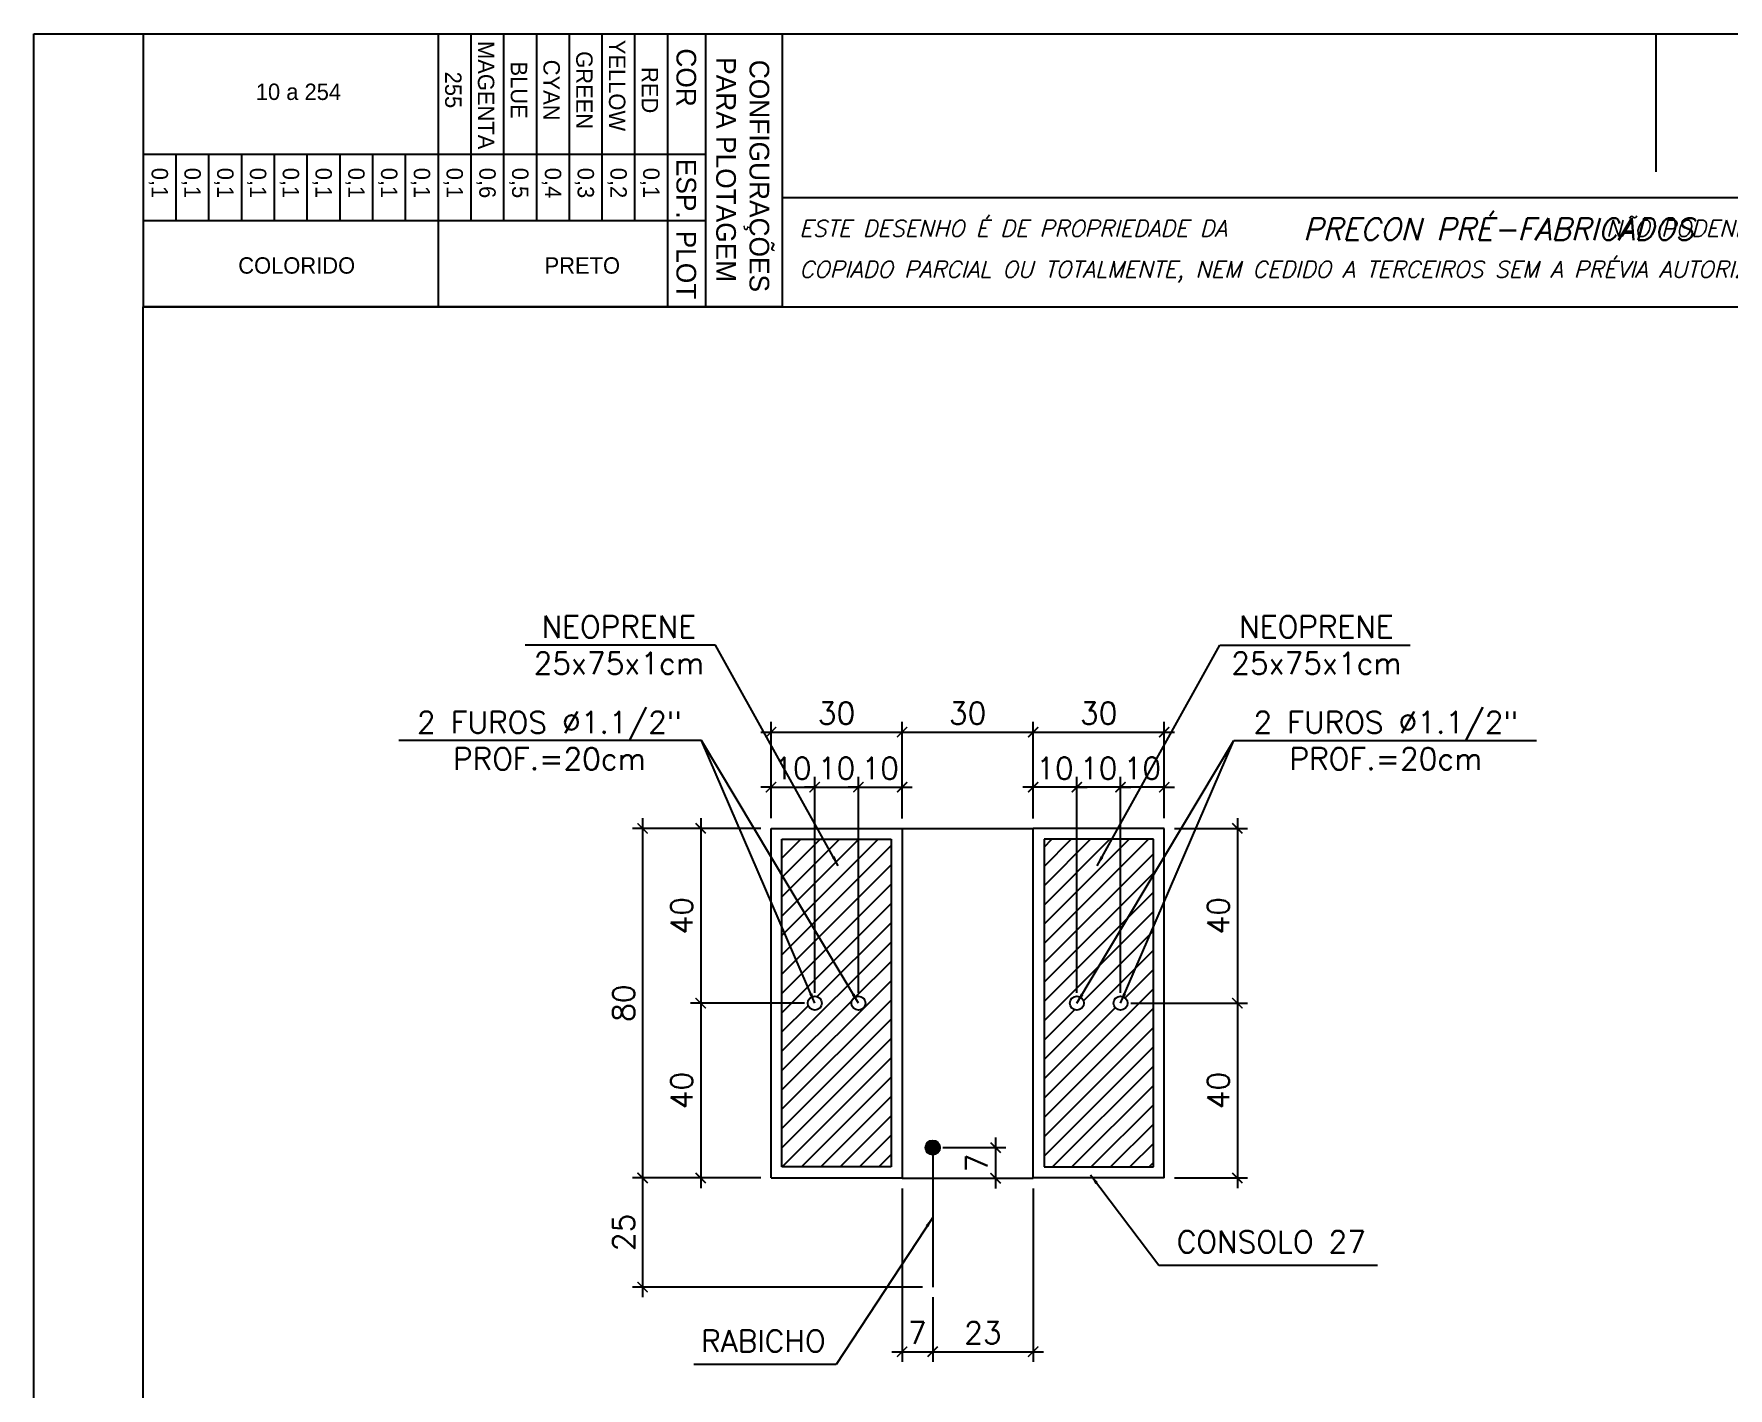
# Model space of a CAD drawing. Header units: centimetres. Extents: x 1658 to 14396, y 8294 to 11444.
# Drawn here: x 4286 to 5449, y 10514 to 11444 of the extents above; entities that cross this region are included whole.
import ezdxf
from ezdxf.enums import TextEntityAlignment as Align

# ---------------------------------------------------------------- set-up
doc = ezdxf.new("R2010")
doc.units = ezdxf.units.CM
doc.header["$LTSCALE"] = 50
doc.header["$MEASUREMENT"] = 0
doc.header["$PDMODE"] = 67
for name, color, linetype in [('COTAS-PRECON', 1, 'Continuous'), ('FORMATO-PRECON', 2, 'Continuous'), ('HACHURAS-PRECON', 1, 'Continuous'), ('LINHA-01-PRECON', 1, 'Continuous'), ('LINHA-02-PRECON', 2, 'Continuous'), ('LINHA-03-PRECON', 3, 'Continuous'), ('LINHA-04-PRECON', 4, 'Continuous'), ('TEXTO-35-PRECON', 5, 'Continuous'), ('填充', 7, 'Continuous')]:
    doc.layers.add(name, color=color, linetype=linetype)
doc.styles.add('R060', font='ACENT.shx', dxfattribs={"height": 75})
doc.styles.add('ROMANS', font='ROMANS.SHX', dxfattribs={"oblique": 15, "height": 3})
doc.styles.get("Standard").update_dxf_attribs({"font": 'romans.shx'})
doc.dimstyles.new('ESC75-25', dxfattribs={"dimscale": 0, "dimtxt": 15, "dimasz": 7, "dimexe": 7, "dimexo": 7, "dimgap": 5.5, "dimtad": 1, "dimdec": 1, "dimlfac": 0.333333, "dimdsep": 46, "dimtxsty": 'Standard', "dimblk": 'ARCHTICK', "dimcen": 0.1, "dimdle": 7, "dimclrd": 256, "dimclre": 256, "dimclrt": 2, "dimadec": 0, "dimazin": 0, "dimtfac": 1, "dimtdec": 1, "dimtix": 1, "dimtmove": 2, "dimatfit": 3, "dimfxl": 1, "dimarcsym": 0})
doc.dimstyles.new('ESC75-75', dxfattribs={"dimscale": 0, "dimtxt": 15, "dimasz": 7, "dimexe": 7, "dimexo": 7, "dimgap": 5.5, "dimtad": 1, "dimdec": 1, "dimdsep": 46, "dimtxsty": 'Standard', "dimblk": 'ARCHTICK', "dimcen": 0.1, "dimdle": 7, "dimclrd": 256, "dimclre": 256, "dimclrt": 2, "dimadec": 0, "dimazin": 0, "dimtfac": 1, "dimtdec": 1, "dimtix": 1, "dimtmove": 2, "dimatfit": 3, "dimfxl": 1, "dimarcsym": 0})
pattern_1 = [(45, (7044.361, 10961.664), (-6.629126, 6.629126), [])]

# ---------------------------------------------------------------- blocks, each defined once
blk = doc.blocks.new('A$C0AF02B9D')
at = {"layer": 'FORMATO-PRECON', "color": 1}
for p, q in [((0, 585), (250, 585)), ((0, 0), (0, 585)), ((250, 585), (250, 0)), ((0, 480), (250, 480)), ((0, 450), (170.7, 450)), ((0, 420), (170.7, 420)), ((0, 390), (170.7, 390)), ((0, 360), (170.7, 360)), ((0, 330), (170.7, 330)), ((0, 300), (170.7, 300)), ((110.1, 240), (170.7, 240)), ((110.1, 210), (170.7, 210)), ((110.1, 180), (170.7, 180)), ((110.1, 150), (170.7, 150)), ((110.1, 150), (170.7, 150)), ((110.1, 120), (170.7, 120)), ((110.1, 120), (170.7, 120)), ((110.1, 90), (170.7, 90)), ((110.1, 90), (170.7, 90)), ((110.1, 60), (170.7, 60)), ((110.1, 60), (170.7, 60)), ((110.1, 30), (170.7, 30)), ((110.1, 30), (170.7, 30)), ((0, 0), (250, 0)), ((110.1, 0), (170.7, 0)), ((110.1, 0), (170.7, 0)), ((110.1, 0), (170.7, 0))]:
    blk.add_line(p, q, dxfattribs=at)
at = {"layer": 'FORMATO-PRECON'}
for p, q in [((0, 515), (250, 515)), ((110.1, 0), (110.1, 515)), ((170.7, 0), (170.7, 515)), ((0, 270), (250, 270))]:
    blk.add_line(p, q, dxfattribs=at)
at = {"layer": 'FORMATO-PRECON', "style": 'R060'}
for s, p in [('CONFIGURAÇÕES ', (133.4, 563.9)), ('PARA PLOTAGEM', (124.3, 533.7)), ('COR', (40, 497.3)), ('ESP.', (141.8, 497.3)), ('PLOT', (211.6, 497.3))]:
    blk.add_text(s, height=18, dxfattribs=at).set_placement(p, align=Align.MIDDLE)
at = {"layer": 'FORMATO-PRECON', "color": 1, "style": 'R060'}
for s, p in [('RED', (51.5, 464)), ('0,1', (136.5, 464)), ('YELLOW', (47.2, 434)), ('0,2', (136.5, 434)), ('GREEN', (51.5, 404)), ('0,3', (136.5, 404)), ('CYAN', (51.5, 374)), ('0,4', (136.5, 374)), ('BLUE', (51.5, 344)), ('0,5', (136.5, 344)), ('MAGENTA', (56.1, 314)), ('0,6', (136.5, 314)), ('255', (51.3, 284)), ('0,1', (136.5, 284)), ('0,1', (136.5, 254)), ('0,1', (136.5, 224)), ('0,1', (136.5, 194)), ('0,1', (136.5, 164)), ('0,1', (136.5, 134)), ('0,1', (136.5, 104)), ('0,1', (136.5, 74)), ('0,1', (136.5, 44)), ('0,1', (136.5, 14))]:
    blk.add_text(s, height=15, dxfattribs=at).set_placement(p, align=Align.MIDDLE)
for s, p in [('PRETO', (212, 402.1)), ('COLORIDO', (212, 140.6)), ('10 a 254', (53, 142.2))]:
    blk.add_text(s, height=15, rotation=90, dxfattribs=at).set_placement(p, align=Align.MIDDLE)
blk = doc.blocks.new('A$C432D58B7')
at = {"layer": 'LINHA-01-PRECON'}
blk.add_blockref('A$C0AF02B9D', (0, 0), dxfattribs=at)
blk = doc.blocks.new('A$C550964AD')
at = {"layer": 'LINHA-01-PRECON'}
blk.add_blockref('A$C432D58B7', (0, 0), dxfattribs=at)
blk = doc.blocks.new('A$C2E607E54')
at = {"layer": 'FORMATO-PRECON', "color": 6}
blk.add_line((1835, 4050), (685, 4050), dxfattribs=at)
at = {"layer": 'FORMATO-PRECON'}
for points in [[(0, 4200), (2970, 4200), (2970, 0), (0, 0)], [(685, 3950), (1835, 3950), (1835, 4050), (685, 4050)]]:
    blk.add_lwpolyline(points, close=True, dxfattribs=at)
blk.add_lwpolyline([(1485, 4200), (1485, 4073.6)], dxfattribs=at)
at = {"layer": 'FORMATO-PRECON', "color": 6}
blk.add_lwpolyline([(100, 3950), (2870, 3950), (2870, 100), (100, 100)], close=True, dxfattribs=at)
at = {"layer": 'TEXTO-35-PRECON', "rotation": 270}
blk.add_blockref('A$C550964AD', (100, 4200), dxfattribs=at)
at = {"layer": 'FORMATO-PRECON', "style": 'ROMANS', "oblique": 15}
for s, p in [('ESTE DESENHO É DE PROPRIEDADE DA                            NÃO PODENDO SER', (700.8, 4014.4)), ('COPIADO PARCIAL OU TOTALMENTE, NEM CEDIDO A TERCEIROS SEM A PRÉVIA AUTORIZAÇÃO.', (700.8, 3977))]:
    blk.add_text(s, height=15, dxfattribs=at).set_placement(p)
at = {"layer": 'FORMATO-PRECON', "color": 3, "style": 'ROMANS', "oblique": 15}
blk.add_text('PRECON PRÉ-FABRICADOS', height=20, dxfattribs=at).set_placement((1162, 4011.3))
blk = doc.blocks.new('_ArchTick')
at = {"color": 0, "linetype": 'ByBlock', "const_width": 0.15}
blk.add_lwpolyline([(-0.5, -0.5), (0.5, 0.5)], dxfattribs=at)
blk = doc.blocks.new('*D268')
at = {"layer": 'Defpoints', "color": 0, "transparency": 16777216}
for p in [(4882, 10964.5), (4792, 10898.4), (4882, 10898.2)]:
    blk.add_point(p, dxfattribs=at)
at = {"layer": 'LINHA-01-PRECON', "lineweight": -2, "transparency": 16777216}
for p, q in [((4792, 10905.4), (4792, 10971.5)), ((4882, 10905.2), (4882, 10971.5)), ((4785, 10964.5), (4889, 10964.5))]:
    blk.add_line(p, q, dxfattribs=at)
at = {"layer": 'LINHA-01-PRECON', "lineweight": -2, "transparency": 16777216, "xscale": 7, "yscale": 7, "zscale": 7, "rotation": 180}
blk.add_blockref('_ArchTick', (4792, 10964.5), dxfattribs=at)
at = {"layer": 'LINHA-01-PRECON', "lineweight": -2, "transparency": 16777216, "xscale": 7, "yscale": 7, "zscale": 7}
blk.add_blockref('_ArchTick', (4882, 10964.5), dxfattribs=at)
at = {"layer": 'LINHA-01-PRECON', "color": 2, "transparency": 16777216, "insert": (4837, 10977.5), "char_height": 15, "attachment_point": 5}
blk.add_mtext('30', dxfattribs=at)
blk = doc.blocks.new('*D269')
at = {"layer": 'Defpoints', "color": 0, "transparency": 16777216}
for p in [(4972, 10964.5), (4882, 10898.2), (4972, 10898.4)]:
    blk.add_point(p, dxfattribs=at)
at = {"layer": 'LINHA-01-PRECON', "lineweight": -2, "transparency": 16777216}
for p, q in [((4882, 10905.2), (4882, 10971.5)), ((4972, 10905.4), (4972, 10971.5)), ((4875, 10964.5), (4979, 10964.5))]:
    blk.add_line(p, q, dxfattribs=at)
at = {"layer": 'LINHA-01-PRECON', "lineweight": -2, "transparency": 16777216, "xscale": 7, "yscale": 7, "zscale": 7, "rotation": 180}
blk.add_blockref('_ArchTick', (4882, 10964.5), dxfattribs=at)
at = {"layer": 'LINHA-01-PRECON', "lineweight": -2, "transparency": 16777216, "xscale": 7, "yscale": 7, "zscale": 7}
blk.add_blockref('_ArchTick', (4972, 10964.5), dxfattribs=at)
at = {"layer": 'LINHA-01-PRECON', "color": 2, "transparency": 16777216, "insert": (4927, 10977.5), "char_height": 15, "attachment_point": 5}
blk.add_mtext('30', dxfattribs=at)
blk = doc.blocks.new('*D270')
at = {"layer": 'Defpoints', "color": 0, "transparency": 16777216}
for p in [(5062, 10964.5), (4972, 10898.4), (5062, 10898.4)]:
    blk.add_point(p, dxfattribs=at)
at = {"layer": 'LINHA-01-PRECON', "lineweight": -2, "transparency": 16777216}
for p, q in [((4972, 10905.4), (4972, 10971.5)), ((5062, 10905.4), (5062, 10971.5)), ((4965, 10964.5), (5069, 10964.5))]:
    blk.add_line(p, q, dxfattribs=at)
at = {"layer": 'LINHA-01-PRECON', "lineweight": -2, "transparency": 16777216, "xscale": 7, "yscale": 7, "zscale": 7, "rotation": 180}
blk.add_blockref('_ArchTick', (4972, 10964.5), dxfattribs=at)
at = {"layer": 'LINHA-01-PRECON', "lineweight": -2, "transparency": 16777216, "xscale": 7, "yscale": 7, "zscale": 7}
blk.add_blockref('_ArchTick', (5062, 10964.5), dxfattribs=at)
at = {"layer": 'LINHA-01-PRECON', "color": 2, "transparency": 16777216, "insert": (5017, 10977.5), "char_height": 15, "attachment_point": 5}
blk.add_mtext('30', dxfattribs=at)
blk = doc.blocks.new('*D271')
at = {"layer": 'Defpoints', "color": 0, "transparency": 16777216}
for p in [(4822, 10926.7), (4792, 10898.4), (4822, 10778.4)]:
    blk.add_point(p, dxfattribs=at)
at = {"layer": 'LINHA-01-PRECON', "lineweight": -2, "transparency": 16777216}
for p, q in [((4792, 10926.7), (4785, 10926.7)), ((4792, 10905.4), (4792, 10933.7)), ((4792, 10926.7), (4822, 10926.7)), ((4822, 10785.4), (4822, 10933.7)), ((4822, 10926.7), (4829, 10926.7))]:
    blk.add_line(p, q, dxfattribs=at)
at = {"layer": 'LINHA-01-PRECON', "lineweight": -2, "transparency": 16777216, "xscale": 7, "yscale": 7, "zscale": 7}
blk.add_blockref('_ArchTick', (4792, 10926.7), dxfattribs=at)
at = {"layer": 'LINHA-01-PRECON', "lineweight": -2, "transparency": 16777216, "xscale": 7, "yscale": 7, "zscale": 7, "rotation": 180}
blk.add_blockref('_ArchTick', (4822, 10926.7), dxfattribs=at)
at = {"layer": 'LINHA-01-PRECON', "color": 2, "transparency": 16777216, "insert": (4807, 10939.7), "char_height": 15, "attachment_point": 5}
blk.add_mtext('10', dxfattribs=at)
blk = doc.blocks.new('*D272')
at = {"layer": 'Defpoints', "color": 0, "transparency": 16777216}
for p in [(4852, 10926.7), (4822, 10778.4), (4852, 10778.4)]:
    blk.add_point(p, dxfattribs=at)
at = {"layer": 'LINHA-01-PRECON', "lineweight": -2, "transparency": 16777216}
for p, q in [((4822, 10926.7), (4815, 10926.7)), ((4822, 10785.4), (4822, 10933.7)), ((4822, 10926.7), (4852, 10926.7)), ((4852, 10785.4), (4852, 10933.7)), ((4852, 10926.7), (4859, 10926.7))]:
    blk.add_line(p, q, dxfattribs=at)
at = {"layer": 'LINHA-01-PRECON', "lineweight": -2, "transparency": 16777216, "xscale": 7, "yscale": 7, "zscale": 7}
blk.add_blockref('_ArchTick', (4822, 10926.7), dxfattribs=at)
at = {"layer": 'LINHA-01-PRECON', "lineweight": -2, "transparency": 16777216, "xscale": 7, "yscale": 7, "zscale": 7, "rotation": 180}
blk.add_blockref('_ArchTick', (4852, 10926.7), dxfattribs=at)
at = {"layer": 'LINHA-01-PRECON', "color": 2, "transparency": 16777216, "insert": (4837, 10939.7), "char_height": 15, "attachment_point": 5}
blk.add_mtext('10', dxfattribs=at)
blk = doc.blocks.new('*D273')
at = {"layer": 'Defpoints', "color": 0, "transparency": 16777216}
for p in [(4882, 10926.7), (4882, 10898.2), (4852, 10778.4)]:
    blk.add_point(p, dxfattribs=at)
at = {"layer": 'LINHA-01-PRECON', "lineweight": -2, "transparency": 16777216}
for p, q in [((4852, 10926.7), (4845, 10926.7)), ((4852, 10785.4), (4852, 10933.7)), ((4852, 10926.7), (4882, 10926.7)), ((4882, 10905.2), (4882, 10933.7)), ((4882, 10926.7), (4889, 10926.7))]:
    blk.add_line(p, q, dxfattribs=at)
at = {"layer": 'LINHA-01-PRECON', "lineweight": -2, "transparency": 16777216, "xscale": 7, "yscale": 7, "zscale": 7}
blk.add_blockref('_ArchTick', (4852, 10926.7), dxfattribs=at)
at = {"layer": 'LINHA-01-PRECON', "lineweight": -2, "transparency": 16777216, "xscale": 7, "yscale": 7, "zscale": 7, "rotation": 180}
blk.add_blockref('_ArchTick', (4882, 10926.7), dxfattribs=at)
at = {"layer": 'LINHA-01-PRECON', "color": 2, "transparency": 16777216, "insert": (4867, 10939.7), "char_height": 15, "attachment_point": 5}
blk.add_mtext('10', dxfattribs=at)
blk = doc.blocks.new('*D274')
at = {"layer": 'Defpoints', "color": 0, "transparency": 16777216}
for p in [(5032, 10926.7), (5062, 10898.4), (5032, 10778.4)]:
    blk.add_point(p, dxfattribs=at)
at = {"layer": 'LINHA-01-PRECON', "lineweight": -2, "transparency": 16777216}
for p, q in [((5032, 10926.7), (5025, 10926.7)), ((5032, 10785.4), (5032, 10933.7)), ((5062, 10926.7), (5032, 10926.7)), ((5062, 10905.4), (5062, 10933.7)), ((5062, 10926.7), (5069, 10926.7))]:
    blk.add_line(p, q, dxfattribs=at)
at = {"layer": 'LINHA-01-PRECON', "lineweight": -2, "transparency": 16777216, "xscale": 7, "yscale": 7, "zscale": 7}
blk.add_blockref('_ArchTick', (5032, 10926.7), dxfattribs=at)
at = {"layer": 'LINHA-01-PRECON', "lineweight": -2, "transparency": 16777216, "xscale": 7, "yscale": 7, "zscale": 7, "rotation": 180}
blk.add_blockref('_ArchTick', (5062, 10926.7), dxfattribs=at)
at = {"layer": 'LINHA-01-PRECON', "color": 2, "transparency": 16777216, "insert": (5047, 10939.7), "char_height": 15, "attachment_point": 5}
blk.add_mtext('10', dxfattribs=at)
blk = doc.blocks.new('*D275')
at = {"layer": 'Defpoints', "color": 0, "transparency": 16777216}
for p in [(5002, 10926.7), (5002, 10778.4), (5032, 10778.4)]:
    blk.add_point(p, dxfattribs=at)
at = {"layer": 'LINHA-01-PRECON', "lineweight": -2, "transparency": 16777216}
for p, q in [((5002, 10926.7), (4995, 10926.7)), ((5002, 10785.4), (5002, 10933.7)), ((5032, 10926.7), (5002, 10926.7)), ((5032, 10785.4), (5032, 10933.7)), ((5032, 10926.7), (5039, 10926.7))]:
    blk.add_line(p, q, dxfattribs=at)
at = {"layer": 'LINHA-01-PRECON', "lineweight": -2, "transparency": 16777216, "xscale": 7, "yscale": 7, "zscale": 7}
blk.add_blockref('_ArchTick', (5002, 10926.7), dxfattribs=at)
at = {"layer": 'LINHA-01-PRECON', "lineweight": -2, "transparency": 16777216, "xscale": 7, "yscale": 7, "zscale": 7, "rotation": 180}
blk.add_blockref('_ArchTick', (5032, 10926.7), dxfattribs=at)
at = {"layer": 'LINHA-01-PRECON', "color": 2, "transparency": 16777216, "insert": (5017, 10939.7), "char_height": 15, "attachment_point": 5}
blk.add_mtext('10', dxfattribs=at)
blk = doc.blocks.new('*D276')
at = {"layer": 'Defpoints', "color": 0, "transparency": 16777216}
for p in [(4972, 10926.7), (4972, 10898.2), (5002, 10778.4)]:
    blk.add_point(p, dxfattribs=at)
at = {"layer": 'LINHA-01-PRECON', "lineweight": -2, "transparency": 16777216}
for p, q in [((4972, 10926.7), (4965, 10926.7)), ((4972, 10905.2), (4972, 10933.7)), ((5002, 10926.7), (4972, 10926.7)), ((5002, 10785.4), (5002, 10933.7)), ((5002, 10926.7), (5009, 10926.7))]:
    blk.add_line(p, q, dxfattribs=at)
at = {"layer": 'LINHA-01-PRECON', "lineweight": -2, "transparency": 16777216, "xscale": 7, "yscale": 7, "zscale": 7}
blk.add_blockref('_ArchTick', (4972, 10926.7), dxfattribs=at)
at = {"layer": 'LINHA-01-PRECON', "lineweight": -2, "transparency": 16777216, "xscale": 7, "yscale": 7, "zscale": 7, "rotation": 180}
blk.add_blockref('_ArchTick', (5002, 10926.7), dxfattribs=at)
at = {"layer": 'LINHA-01-PRECON', "color": 2, "transparency": 16777216, "insert": (4987, 10939.7), "char_height": 15, "attachment_point": 5}
blk.add_mtext('10', dxfattribs=at)
blk = doc.blocks.new('*D277')
at = {"layer": 'Defpoints', "color": 0, "transparency": 16777216}
for p in [(4792, 10898.4), (4743.7, 10778.4), (4822, 10778.4)]:
    blk.add_point(p, dxfattribs=at)
at = {"layer": 'LINHA-01-PRECON', "lineweight": -2, "transparency": 16777216}
for p, q in [((4743.7, 10905.4), (4743.7, 10771.4)), ((4785, 10898.4), (4736.7, 10898.4)), ((4815, 10778.4), (4736.7, 10778.4))]:
    blk.add_line(p, q, dxfattribs=at)
at = {"layer": 'LINHA-01-PRECON', "lineweight": -2, "transparency": 16777216, "xscale": 7, "yscale": 7, "zscale": 7}
for p, rotation in [((4743.7, 10898.4), 90), ((4743.7, 10778.4), 270)]:
    blk.add_blockref('_ArchTick', p, dxfattribs=dict(at, rotation=rotation))
at = {"layer": 'LINHA-01-PRECON', "color": 2, "transparency": 16777216, "insert": (4730.7, 10838.4), "char_height": 15, "attachment_point": 5, "rotation": 90}
blk.add_mtext('40', dxfattribs=at)
blk = doc.blocks.new('*D278')
at = {"layer": 'Defpoints', "color": 0, "transparency": 16777216}
for p in [(4822, 10778.4), (4743.7, 10658.4), (4792, 10658.4)]:
    blk.add_point(p, dxfattribs=at)
at = {"layer": 'LINHA-01-PRECON', "lineweight": -2, "transparency": 16777216}
for p, q in [((4743.7, 10785.4), (4743.7, 10651.4)), ((4815, 10778.4), (4736.7, 10778.4)), ((4785, 10658.4), (4736.7, 10658.4))]:
    blk.add_line(p, q, dxfattribs=at)
at = {"layer": 'LINHA-01-PRECON', "lineweight": -2, "transparency": 16777216, "xscale": 7, "yscale": 7, "zscale": 7}
for p, rotation in [((4743.7, 10778.4), 90), ((4743.7, 10658.4), 270)]:
    blk.add_blockref('_ArchTick', p, dxfattribs=dict(at, rotation=rotation))
at = {"layer": 'LINHA-01-PRECON', "color": 2, "transparency": 16777216, "insert": (4730.7, 10718.4), "char_height": 15, "attachment_point": 5, "rotation": 90}
blk.add_mtext('40', dxfattribs=at)
blk = doc.blocks.new('*D279')
at = {"layer": 'Defpoints', "color": 0, "transparency": 16777216}
for p in [(4792, 10898.4), (4703.8, 10658.4), (4792, 10658.4)]:
    blk.add_point(p, dxfattribs=at)
at = {"layer": 'LINHA-01-PRECON', "lineweight": -2, "transparency": 16777216}
for p, q in [((4703.8, 10905.4), (4703.8, 10651.4)), ((4785, 10898.4), (4696.8, 10898.4)), ((4785, 10658.4), (4696.8, 10658.4))]:
    blk.add_line(p, q, dxfattribs=at)
at = {"layer": 'LINHA-01-PRECON', "lineweight": -2, "transparency": 16777216, "xscale": 7, "yscale": 7, "zscale": 7}
for p, rotation in [((4703.8, 10898.4), 90), ((4703.8, 10658.4), 270)]:
    blk.add_blockref('_ArchTick', p, dxfattribs=dict(at, rotation=rotation))
at = {"layer": 'LINHA-01-PRECON', "color": 2, "transparency": 16777216, "insert": (4690.8, 10778.4), "char_height": 15, "attachment_point": 5, "rotation": 90}
blk.add_mtext('80', dxfattribs=at)
blk = doc.blocks.new('*D280')
at = {"layer": 'Defpoints', "color": 0, "transparency": 16777216}
for p in [(5062, 10898.4), (5032, 10778.4), (5112.2, 10778.4)]:
    blk.add_point(p, dxfattribs=at)
at = {"layer": 'LINHA-01-PRECON', "lineweight": -2, "transparency": 16777216}
for p, q in [((5112.2, 10905.4), (5112.2, 10771.4)), ((5069, 10898.4), (5119.2, 10898.4)), ((5039, 10778.4), (5119.2, 10778.4))]:
    blk.add_line(p, q, dxfattribs=at)
at = {"layer": 'LINHA-01-PRECON', "lineweight": -2, "transparency": 16777216, "xscale": 7, "yscale": 7, "zscale": 7}
for p, rotation in [((5112.2, 10898.4), 90), ((5112.2, 10778.4), 270)]:
    blk.add_blockref('_ArchTick', p, dxfattribs=dict(at, rotation=rotation))
at = {"layer": 'LINHA-01-PRECON', "color": 2, "transparency": 16777216, "insert": (5099.2, 10838.4), "char_height": 15, "attachment_point": 5, "rotation": 90}
blk.add_mtext('40', dxfattribs=at)
blk = doc.blocks.new('*D281')
at = {"layer": 'Defpoints', "color": 0, "transparency": 16777216}
for p in [(5032, 10778.4), (5062, 10658.4), (5112.2, 10658.4)]:
    blk.add_point(p, dxfattribs=at)
at = {"layer": 'LINHA-01-PRECON', "lineweight": -2, "transparency": 16777216}
for p, q in [((5112.2, 10785.4), (5112.2, 10651.4)), ((5039, 10778.4), (5119.2, 10778.4)), ((5069, 10658.4), (5119.2, 10658.4))]:
    blk.add_line(p, q, dxfattribs=at)
at = {"layer": 'LINHA-01-PRECON', "lineweight": -2, "transparency": 16777216, "xscale": 7, "yscale": 7, "zscale": 7}
for p, rotation in [((5112.2, 10778.4), 90), ((5112.2, 10658.4), 270)]:
    blk.add_blockref('_ArchTick', p, dxfattribs=dict(at, rotation=rotation))
at = {"layer": 'LINHA-01-PRECON', "color": 2, "transparency": 16777216, "insert": (5099.2, 10718.4), "char_height": 15, "attachment_point": 5, "rotation": 90}
blk.add_mtext('40', dxfattribs=at)
blk = doc.blocks.new('*D283')
at = {"layer": 'Defpoints', "color": 0, "transparency": 16777216}
for p in [(4792, 10658.4), (4703.8, 10583.5), (4903, 10583.5)]:
    blk.add_point(p, dxfattribs=at)
at = {"layer": 'LINHA-01-PRECON', "lineweight": -2, "transparency": 16777216}
for p, q in [((4785, 10658.4), (4696.8, 10658.4)), ((4703.8, 10665.4), (4703.8, 10576.5)), ((4896, 10583.5), (4696.8, 10583.5))]:
    blk.add_line(p, q, dxfattribs=at)
at = {"layer": 'LINHA-01-PRECON', "lineweight": -2, "transparency": 16777216, "xscale": 7, "yscale": 7, "zscale": 7}
for p, rotation in [((4703.8, 10658.4), 90), ((4703.8, 10583.5), 270)]:
    blk.add_blockref('_ArchTick', p, dxfattribs=dict(at, rotation=rotation))
at = {"layer": 'LINHA-01-PRECON', "color": 2, "transparency": 16777216, "insert": (4690.8, 10621), "char_height": 15, "attachment_point": 5, "rotation": 90}
blk.add_mtext('25', dxfattribs=at)
blk = doc.blocks.new('*D284')
at = {"layer": 'Defpoints', "color": 0, "transparency": 16777216}
for p in [(4882, 10658.2), (4903, 10583.5), (4903, 10539.1)]:
    blk.add_point(p, dxfattribs=at)
at = {"layer": 'LINHA-01-PRECON', "lineweight": -2, "transparency": 16777216}
for p, q in [((4882, 10651.2), (4882, 10532.1)), ((4903, 10576.5), (4903, 10532.1)), ((4875, 10539.1), (4910, 10539.1))]:
    blk.add_line(p, q, dxfattribs=at)
at = {"layer": 'LINHA-01-PRECON', "lineweight": -2, "transparency": 16777216, "xscale": 7, "yscale": 7, "zscale": 7, "rotation": 180}
blk.add_blockref('_ArchTick', (4882, 10539.1), dxfattribs=at)
at = {"layer": 'LINHA-01-PRECON', "lineweight": -2, "transparency": 16777216, "xscale": 7, "yscale": 7, "zscale": 7}
blk.add_blockref('_ArchTick', (4903, 10539.1), dxfattribs=at)
at = {"layer": 'LINHA-01-PRECON', "color": 2, "transparency": 16777216, "insert": (4892.5, 10552.1), "char_height": 15, "attachment_point": 5}
blk.add_mtext('7', dxfattribs=at)
blk = doc.blocks.new('*D285')
at = {"layer": 'Defpoints', "color": 0, "transparency": 16777216}
for p in [(4972, 10658.2), (4903, 10583.5), (4972, 10539.1)]:
    blk.add_point(p, dxfattribs=at)
at = {"layer": 'LINHA-01-PRECON', "lineweight": -2, "transparency": 16777216}
for p, q in [((4972, 10651.2), (4972, 10532.1)), ((4903, 10576.5), (4903, 10532.1)), ((4896, 10539.1), (4979, 10539.1))]:
    blk.add_line(p, q, dxfattribs=at)
at = {"layer": 'LINHA-01-PRECON', "lineweight": -2, "transparency": 16777216, "xscale": 7, "yscale": 7, "zscale": 7, "rotation": 180}
blk.add_blockref('_ArchTick', (4903, 10539.1), dxfattribs=at)
at = {"layer": 'LINHA-01-PRECON', "lineweight": -2, "transparency": 16777216, "xscale": 7, "yscale": 7, "zscale": 7}
blk.add_blockref('_ArchTick', (4972, 10539.1), dxfattribs=at)
at = {"layer": 'LINHA-01-PRECON', "color": 2, "transparency": 16777216, "insert": (4937.5, 10552.1), "char_height": 15, "attachment_point": 5}
blk.add_mtext('23', dxfattribs=at)
blk = doc.blocks.new('*D282')
at = {"layer": 'Defpoints', "color": 0, "transparency": 16777216}
for p in [(4903, 10679.2), (4946.2, 10658.2), (4946.2, 10658.2)]:
    blk.add_point(p, dxfattribs=at)
at = {"layer": 'LINHA-01-PRECON', "lineweight": -2, "transparency": 16777216}
for p, q in [((4946.2, 10686.2), (4946.2, 10651.2)), ((4910, 10679.2), (4953.2, 10679.2))]:
    blk.add_line(p, q, dxfattribs=at)
at = {"layer": 'LINHA-01-PRECON', "lineweight": -2, "transparency": 16777216, "xscale": 7, "yscale": 7, "zscale": 7}
for p, rotation in [((4946.2, 10679.2), 90), ((4946.2, 10658.2), 270)]:
    blk.add_blockref('_ArchTick', p, dxfattribs=dict(at, rotation=rotation))
at = {"layer": 'LINHA-01-PRECON', "color": 2, "transparency": 16777216, "insert": (4933.2, 10668.7), "char_height": 15, "attachment_point": 5, "rotation": 90}
blk.add_mtext('7', dxfattribs=at)

msp = doc.modelspace()

# ---------------------------------------------------------------- hatches: boundary and pattern name
at = {"layer": 'LINHA-04-PRECON'}
h = msp.add_hatch(color=256, dxfattribs=at)
h.dxf.hatch_style = 1
edge = h.paths.add_edge_path()
edge.add_arc((4903.03, 10679.21), 4.95, 0, 360)
at = {"layer": '填充'}
h = msp.add_hatch(dxfattribs=at)
h.set_pattern_fill('ANSI31', color=1, scale=75)
h.set_pattern_definition(pattern_1)
h.paths.add_polyline_path([(4874.53, 10890.91), (4799.53, 10890.91), (4799.53, 10665.91), (4874.53, 10665.91)])
h.paths.add_polyline_path([(4856.83, 10778.41, -1), (4847.23, 10778.41, -1)], flags=16)
h.paths.add_polyline_path([(4826.83, 10778.41, -1), (4817.23, 10778.41, -1)], flags=16)
h = msp.add_hatch(dxfattribs=at)
h.set_pattern_fill('ANSI31', color=1, scale=75)
h.set_pattern_definition(pattern_1)
h.paths.add_polyline_path([(4979.53, 10665.91), (5054.53, 10665.91), (5054.53, 10890.91), (4979.53, 10890.91)])
h.paths.add_polyline_path([(5006.83, 10778.41, -1), (4997.23, 10778.41, -1)], flags=16)
h.paths.add_polyline_path([(5036.83, 10778.41, -1), (5027.23, 10778.41, -1)], flags=16)

# ---------------------------------------------------------------- linework, layer by layer
at = {"layer": 'LINHA-02-PRECON'}
for p, q in [((4792.03, 10898.41), (4882.03, 10898.41)), ((4792.03, 10658.41), (4792.03, 10898.41)), ((4799.53, 10890.91), (4874.53, 10890.91)), ((4799.53, 10665.91), (4799.53, 10890.91)), ((4874.53, 10890.91), (4874.53, 10665.91)), ((5062.03, 10898.41), (4972.03, 10898.41)), ((4979.53, 10890.91), (4979.53, 10665.91)), ((5054.53, 10890.91), (4979.53, 10890.91)), ((5054.53, 10665.91), (5054.53, 10890.91)), ((5062.03, 10658.41), (5062.03, 10898.41)), ((4792.03, 10658.41), (4882.03, 10658.41)), ((4874.53, 10665.91), (4799.53, 10665.91)), ((5062.03, 10658.41), (4972.03, 10658.41)), ((4979.53, 10665.91), (5054.53, 10665.91))]:
    msp.add_line(p, q, dxfattribs=at)
for centre in [(4822.03, 10778.41), (4852.03, 10778.41), (5002.03, 10778.41), (5032.03, 10778.41)]:
    msp.add_circle(centre, 4.8, dxfattribs=at)
at = {"layer": 'LINHA-03-PRECON'}
for p, q in [((4882.03, 10898.21), (4882.03, 10898.41)), ((4972.03, 10898.21), (4882.03, 10898.21)), ((4882.03, 10898.21), (4882.03, 10658.21)), ((4972.03, 10898.21), (4972.03, 10898.41)), ((4972.03, 10658.21), (4972.03, 10898.21)), ((4882.03, 10658.21), (4972.03, 10658.21))]:
    msp.add_line(p, q, dxfattribs=at)
at = {"layer": 'LINHA-04-PRECON'}
msp.add_line((4903.03, 10679.21), (4903.03, 10583.51), dxfattribs=at)
msp.add_circle((4903.03, 10679.21), 4.95, dxfattribs=at)

# ---------------------------------------------------------------- block references
at = {"layer": 'HACHURAS-PRECON', "xscale": 0.7499999999999996, "yscale": 0.7499999999999996, "zscale": 0.7499999999999996}
msp.add_blockref('A$C2E607E54', (4285.86, 8293.94), dxfattribs=at)

# ---------------------------------------------------------------- texts
at = {"layer": 'COTAS-PRECON', "color": 2, "char_height": 15, "attachment_point": 5}
for s, insert in [('\\A1;NEOPRENE\\P25x75x1cm', (4687.54, 11024.33)), ('\\A1;NEOPRENE\\P25x75x1cm', (5166.52, 11024.33)), ('\\A1;2 FUROS %%C1.1/2"\\PPROF.=20cm', (4639.84, 10958.68)), ('\\A1;2 FUROS %%C1.1/2"\\PPROF.=20cm', (5214.22, 10958.68)), ('\\A1;CONSOLO 27', (5135.57, 10614.55, 0.02)), ('\\A1;RABICHO', (4786.76, 10546.4, 0.02))]:
    msp.add_mtext(s, dxfattribs=dict(at, insert=insert))

# ---------------------------------------------------------------- dimensions: what is measured, and where the dimension line sits
at = {"layer": 'LINHA-01-PRECON'}
for base, p1, p2, picture, middle in [((4882.03, 10964.54), (4792.03, 10898.41), (4882.03, 10898.21), '*D268', (4837.03, 10977.54)), ((4972.03, 10964.54), (4882.03, 10898.21), (4972.03, 10898.41), '*D269', (4927.03, 10977.54)), ((5062.03, 10964.54), (4972.03, 10898.41), (5062.03, 10898.41), '*D270', (5017.03, 10977.54)), ((4822.03, 10926.7), (4792.03, 10898.41), (4822.03, 10778.41), '*D271', (4807.03, 10939.7)), ((4852.03, 10926.7), (4822.03, 10778.41), (4852.03, 10778.41), '*D272', (4837.03, 10939.7)), ((4882.03, 10926.7), (4852.03, 10778.41), (4882.03, 10898.21), '*D273', (4867.03, 10939.7)), ((4903.03, 10539.12), (4882.03, 10658.21), (4903.03, 10583.51), '*D284', (4892.53, 10552.12)), ((4972.03, 10539.12), (4903.03, 10583.51), (4972.03, 10658.21), '*D285', (4937.53, 10552.12))]:
    dim = msp.add_linear_dim(base=base, p1=p1, p2=p2, dimstyle='ESC75-25', override={"dimscale": 1}, dxfattribs=at)
    dim.commit()
    dim.dimension.update_dxf_attribs({"geometry": picture, "text_midpoint": middle})
for base, p1, p2, angle, picture, middle in [((4972.03, 10926.7), (5002.03, 10778.41), (4972.03, 10898.21), 180, '*D276', (4987.03, 10939.7)), ((5002.03, 10926.7), (5032.03, 10778.41), (5002.03, 10778.41), 180, '*D275', (5017.03, 10939.7)), ((5032.03, 10926.7), (5062.03, 10898.41), (5032.03, 10778.41), 180, '*D274', (5047.03, 10939.7)), ((4703.77, 10658.41), (4792.03, 10898.41), (4792.03, 10658.41), 90, '*D279', (4690.77, 10778.41)), ((4743.66, 10778.41), (4792.03, 10898.41), (4822.03, 10778.41), 90, '*D277', (4730.66, 10838.41)), ((5112.22, 10778.41), (5062.03, 10898.41), (5032.03, 10778.41), 90, '*D280', (5099.22, 10838.41)), ((4743.66, 10658.41), (4822.03, 10778.41), (4792.03, 10658.41), 90, '*D278', (4730.66, 10718.41)), ((5112.22, 10658.41), (5032.03, 10778.41), (5062.03, 10658.41), 90, '*D281', (5099.22, 10718.41)), ((4946.22, 10658.21), (4903.03, 10679.21), (4946.22, 10658.21), 90, '*D282', (4933.22, 10668.71)), ((4703.77, 10583.51), (4792.03, 10658.41), (4903.03, 10583.51), 90, '*D283', (4690.77, 10620.96))]:
    dim = msp.add_linear_dim(base=base, p1=p1, p2=p2, angle=angle, dimstyle='ESC75-25', override={"dimscale": 1}, dxfattribs=at)
    dim.commit()
    dim.dimension.update_dxf_attribs({"geometry": picture, "text_midpoint": middle})

# ---------------------------------------------------------------- leaders
at = {"layer": 'COTAS-PRECON'}
for points in [[(4838.17, 10872.69), (4753.98, 11024.33), (4623.23, 11024.33)], [(5015.89, 10872.69), (5100.08, 11024.33), (5230.83, 11024.33)], [(4822.03, 10778.41), (4744.38, 10958.68), (4536.48, 10958.68)], [(5032.03, 10778.41), (5109.69, 10958.68), (5317.58, 10958.68)], [(5011.34, 10660.46), (5058.3, 10598.56), (5208.49, 10598.56)], [(4903.03, 10631.21), (4836.75, 10530.41), (4738.98, 10530.41)]]:
    msp.add_leader(points, dimstyle='ESC75-75', override={"dimscale": 1}, dxfattribs=at)
at = {"layer": 'LINHA-01-PRECON'}
for points in [[(4852.03, 10778.41), (4744.38, 10958.68)], [(5002.03, 10778.41), (5109.69, 10958.68)]]:
    msp.add_leader(points, dimstyle='ESC75-25', override={"dimscale": 1}, dxfattribs=at)

doc.saveas('drawing.dxf')
